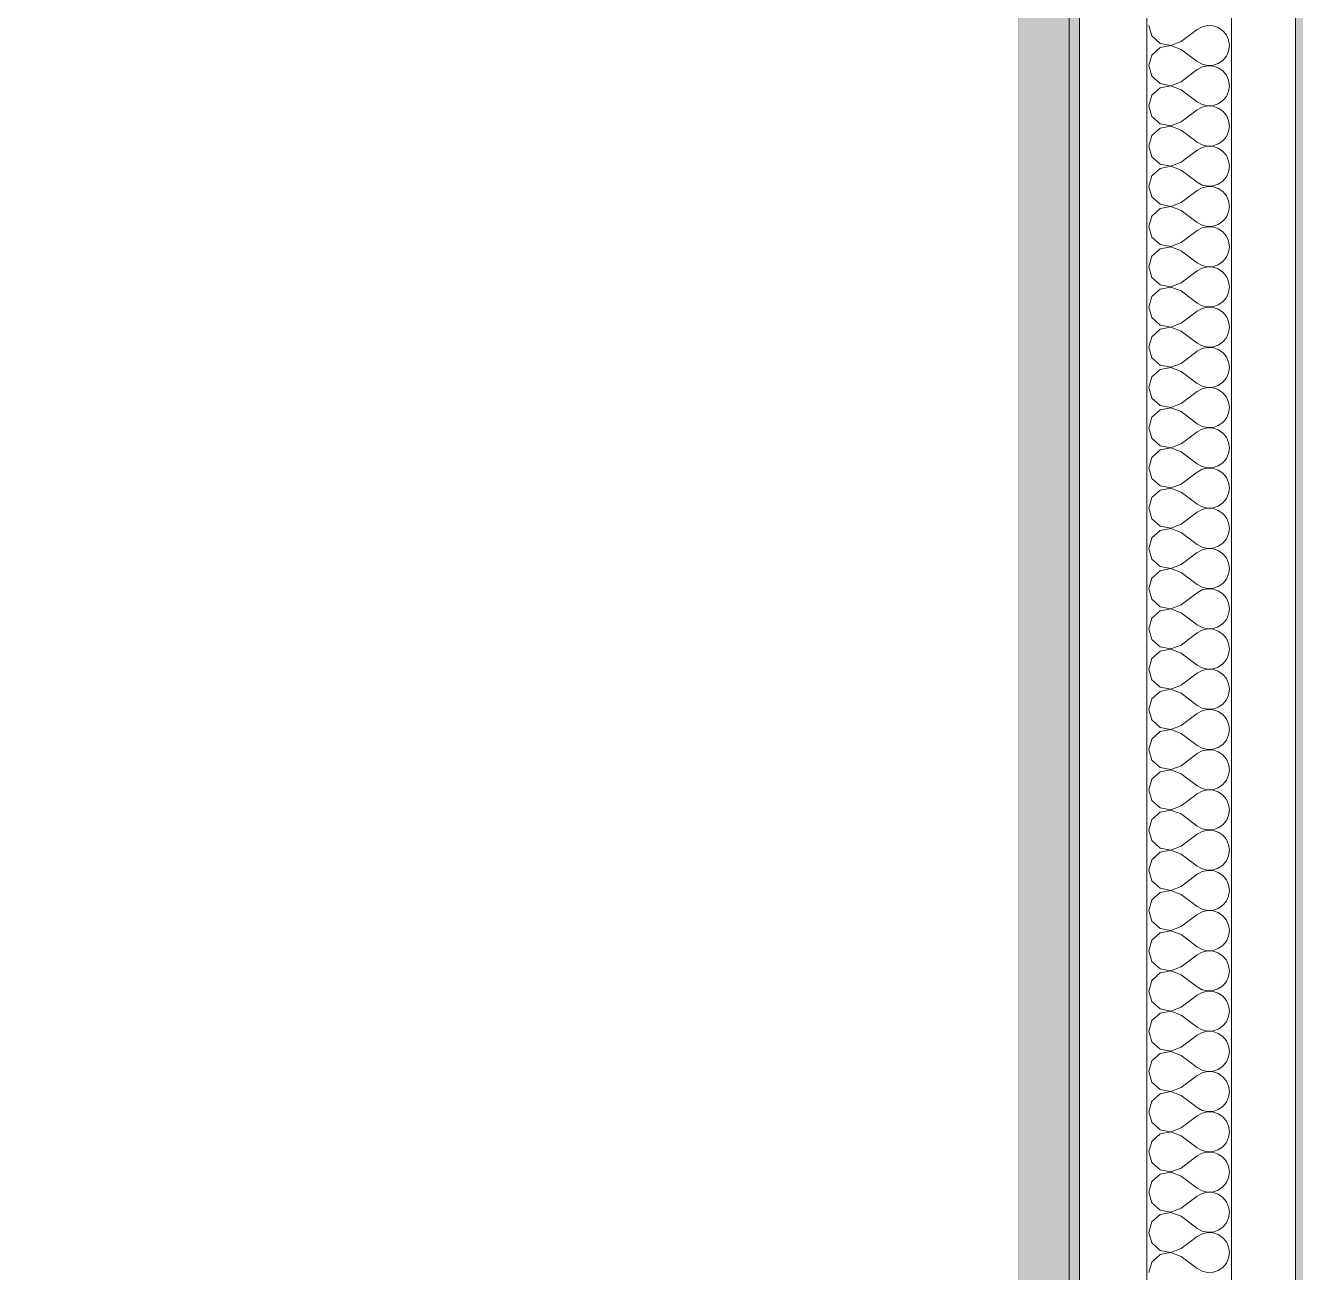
# Model space of a CAD drawing. Header units: millimetres. Extents: x -48147 to 1417267, y -496296 to 18123.
# Drawn here: x 1366228.7 to 1366638.7, y -476546 to -476143.6 of the extents above; entities that cross this region are included whole.
import ezdxf

# ---------------------------------------------------------------- set-up
doc = ezdxf.new("R2010")
doc.units = ezdxf.units.MM
doc.header["$MEASUREMENT"] = 0
doc.linetypes.add('Wipeout_Contour', pattern=[1000, 0, -1000])
doc.layers.add('New_A-25-M_Wall_Int', color=7, linetype='Continuous')
doc.layers.add('New_A-25-M_Wall_Int_Pen_No__1', color=7, linetype='Continuous', lineweight=13)
doc.layers.add('New_A-25-M_Wall_Int_Pen_No__107', color=7, linetype='Continuous', lineweight=15, true_color=0xa6a6a6)

# ---------------------------------------------------------------- blocks, each defined once
blk = doc.blocks.new('*X65', base_point=(1376122.47, -491272.82))
at = {"layer": 'New_A-25-M_Wall_Int_Pen_No__107', "linetype": 'Continuous'}
for p, q in [((1366591.35, -476143.56), (1366592.32, -476146.97)), ((1366601.74, -476148.75), (1366606.93, -476144.86)), ((1366608.5, -476143.99), (1366606.93, -476144.86)), ((1366610.24, -476143.59), (1366608.5, -476143.99)), ((1366612.03, -476143.67), (1366610.24, -476143.59)), ((1366613.73, -476144.25), (1366612.03, -476143.67)), ((1366615.2, -476145.26), (1366613.73, -476144.25)), ((1366592.32, -476146.97), (1366594.94, -476149.37)), ((1366598.43, -476150.03), (1366601.74, -476148.75)), ((1366616.35, -476146.64), (1366615.2, -476145.26)), ((1366617.07, -476148.28), (1366616.35, -476146.64)), ((1366617.32, -476150.05), (1366617.07, -476148.28)), ((1366592.32, -476153.13), (1366591.35, -476156.54)), ((1366594.94, -476150.74), (1366592.32, -476153.13)), ((1366594.94, -476149.37), (1366598.43, -476150.03)), ((1366598.43, -476150.08), (1366594.94, -476150.74)), ((1366601.74, -476151.35), (1366598.43, -476150.08)), ((1366601.74, -476151.35), (1366606.93, -476155.25)), ((1366616.35, -476153.47), (1366617.07, -476151.83)), ((1366617.07, -476151.83), (1366617.32, -476150.05)), ((1366591.35, -476156.54), (1366592.32, -476159.96)), ((1366606.93, -476155.25), (1366608.5, -476156.11)), ((1366608.5, -476156.97), (1366606.93, -476157.84)), ((1366608.5, -476156.11), (1366610.24, -476156.52)), ((1366610.24, -476156.57), (1366608.5, -476156.97)), ((1366610.24, -476156.52), (1366612.03, -476156.43)), ((1366612.03, -476156.66), (1366610.24, -476156.57)), ((1366612.03, -476156.43), (1366613.73, -476155.86)), ((1366613.73, -476157.23), (1366612.03, -476156.66)), ((1366613.73, -476155.86), (1366615.2, -476154.84)), ((1366615.2, -476158.24), (1366613.73, -476157.23)), ((1366615.2, -476154.84), (1366616.35, -476153.47)), ((1366592.32, -476159.96), (1366594.94, -476162.35)), ((1366601.74, -476161.74), (1366606.93, -476157.84)), ((1366616.35, -476159.62), (1366615.2, -476158.24)), ((1366617.07, -476161.26), (1366616.35, -476159.62)), ((1366617.32, -476163.03), (1366617.07, -476161.26)), ((1366594.94, -476163.72), (1366592.32, -476166.11)), ((1366594.94, -476162.35), (1366598.43, -476163.01)), ((1366598.43, -476163.06), (1366594.94, -476163.72)), ((1366598.43, -476163.01), (1366601.74, -476161.74)), ((1366601.74, -476164.33), (1366598.43, -476163.06)), ((1366601.74, -476164.33), (1366606.93, -476168.23)), ((1366616.35, -476166.45), (1366617.07, -476164.81)), ((1366617.07, -476164.81), (1366617.32, -476163.03)), ((1366592.32, -476166.11), (1366591.35, -476169.52)), ((1366591.35, -476169.52), (1366592.32, -476172.94)), ((1366606.93, -476168.23), (1366608.5, -476169.09)), ((1366608.5, -476169.09), (1366610.24, -476169.5)), ((1366610.24, -476169.55), (1366608.5, -476169.96)), ((1366610.24, -476169.5), (1366612.03, -476169.41)), ((1366612.03, -476169.64), (1366610.24, -476169.55)), ((1366612.03, -476169.41), (1366613.73, -476168.84)), ((1366613.73, -476168.84), (1366615.2, -476167.83)), ((1366615.2, -476167.83), (1366616.35, -476166.45)), ((1366592.32, -476172.94), (1366594.94, -476175.33)), ((1366601.74, -476174.72), (1366606.93, -476170.82)), ((1366608.5, -476169.96), (1366606.93, -476170.82)), ((1366613.73, -476170.21), (1366612.03, -476169.64)), ((1366615.2, -476171.22), (1366613.73, -476170.21)), ((1366616.35, -476172.6), (1366615.2, -476171.22)), ((1366617.07, -476174.24), (1366616.35, -476172.6)), ((1366594.94, -476176.7), (1366592.32, -476179.09)), ((1366594.94, -476175.33), (1366598.43, -476175.99)), ((1366598.43, -476176.04), (1366594.94, -476176.7)), ((1366598.43, -476175.99), (1366601.74, -476174.72)), ((1366601.74, -476177.31), (1366598.43, -476176.04)), ((1366601.74, -476177.31), (1366606.93, -476181.21)), ((1366616.35, -476179.43), (1366617.07, -476177.79)), ((1366617.32, -476176.02), (1366617.07, -476174.24)), ((1366617.07, -476177.79), (1366617.32, -476176.02)), ((1366592.32, -476179.09), (1366591.35, -476182.51)), ((1366606.93, -476181.21), (1366608.5, -476182.07)), ((1366612.03, -476182.39), (1366613.73, -476181.82)), ((1366613.73, -476181.82), (1366615.2, -476180.81)), ((1366615.2, -476180.81), (1366616.35, -476179.43)), ((1366591.35, -476182.51), (1366592.32, -476185.92)), ((1366592.32, -476185.92), (1366594.94, -476188.31)), ((1366601.74, -476187.7), (1366606.93, -476183.8)), ((1366608.5, -476182.94), (1366606.93, -476183.8)), ((1366608.5, -476182.07), (1366610.24, -476182.48)), ((1366610.24, -476182.53), (1366608.5, -476182.94)), ((1366610.24, -476182.48), (1366612.03, -476182.39)), ((1366612.03, -476182.62), (1366610.24, -476182.53)), ((1366613.73, -476183.19), (1366612.03, -476182.62)), ((1366615.2, -476184.21), (1366613.73, -476183.19)), ((1366616.35, -476185.58), (1366615.2, -476184.21)), ((1366617.07, -476187.22), (1366616.35, -476185.58)), ((1366594.94, -476189.68), (1366592.32, -476192.08)), ((1366594.94, -476188.31), (1366598.43, -476188.97)), ((1366598.43, -476189.02), (1366594.94, -476189.68)), ((1366598.43, -476188.97), (1366601.74, -476187.7)), ((1366601.74, -476190.3), (1366598.43, -476189.02)), ((1366617.32, -476189), (1366617.07, -476187.22)), ((1366617.07, -476190.77), (1366617.32, -476189)), ((1366592.32, -476192.08), (1366591.35, -476195.49)), ((1366601.74, -476190.3), (1366606.93, -476194.19)), ((1366606.93, -476194.19), (1366608.5, -476195.06)), ((1366613.73, -476194.8), (1366615.2, -476193.79)), ((1366615.2, -476193.79), (1366616.35, -476192.41)), ((1366616.35, -476192.41), (1366617.07, -476190.77)), ((1366591.35, -476195.49), (1366592.32, -476198.9)), ((1366601.74, -476200.68), (1366606.93, -476196.79)), ((1366608.5, -476195.92), (1366606.93, -476196.79)), ((1366608.5, -476195.06), (1366610.24, -476195.46)), ((1366610.24, -476195.51), (1366608.5, -476195.92)), ((1366610.24, -476195.46), (1366612.03, -476195.37)), ((1366612.03, -476195.6), (1366610.24, -476195.51)), ((1366612.03, -476195.37), (1366613.73, -476194.8)), ((1366613.73, -476196.17), (1366612.03, -476195.6)), ((1366615.2, -476197.19), (1366613.73, -476196.17)), ((1366616.35, -476198.57), (1366615.2, -476197.19)), ((1366592.32, -476198.9), (1366594.94, -476201.29)), ((1366594.94, -476201.29), (1366598.43, -476201.95)), ((1366598.43, -476202), (1366594.94, -476202.66)), ((1366598.43, -476201.95), (1366601.74, -476200.68)), ((1366601.74, -476203.28), (1366598.43, -476202)), ((1366617.07, -476200.21), (1366616.35, -476198.57)), ((1366617.32, -476201.98), (1366617.07, -476200.21)), ((1366617.07, -476203.75), (1366617.32, -476201.98)), ((1366592.32, -476205.06), (1366591.35, -476208.47)), ((1366594.94, -476202.66), (1366592.32, -476205.06)), ((1366601.74, -476203.28), (1366606.93, -476207.17)), ((1366615.2, -476206.77), (1366616.35, -476205.39)), ((1366616.35, -476205.39), (1366617.07, -476203.75)), ((1366591.35, -476208.47), (1366592.32, -476211.88)), ((1366601.74, -476213.66), (1366606.93, -476209.77)), ((1366606.93, -476207.17), (1366608.5, -476208.04)), ((1366608.5, -476208.9), (1366606.93, -476209.77)), ((1366608.5, -476208.04), (1366610.24, -476208.44)), ((1366610.24, -476208.5), (1366608.5, -476208.9)), ((1366610.24, -476208.44), (1366612.03, -476208.36)), ((1366612.03, -476208.58), (1366610.24, -476208.5)), ((1366612.03, -476208.36), (1366613.73, -476207.78)), ((1366613.73, -476209.15), (1366612.03, -476208.58)), ((1366613.73, -476207.78), (1366615.2, -476206.77)), ((1366615.2, -476210.17), (1366613.73, -476209.15)), ((1366616.35, -476211.55), (1366615.2, -476210.17)), ((1366592.32, -476211.88), (1366594.94, -476214.27)), ((1366594.94, -476214.27), (1366598.43, -476214.93)), ((1366598.43, -476214.93), (1366601.74, -476213.66)), ((1366617.07, -476213.19), (1366616.35, -476211.55)), ((1366617.32, -476214.96), (1366617.07, -476213.19)), ((1366592.32, -476218.04), (1366591.35, -476221.45)), ((1366594.94, -476215.65), (1366592.32, -476218.04)), ((1366598.43, -476214.99), (1366594.94, -476215.65)), ((1366601.74, -476216.26), (1366598.43, -476214.99)), ((1366601.74, -476216.26), (1366606.93, -476220.15)), ((1366615.2, -476219.75), (1366616.35, -476218.37)), ((1366616.35, -476218.37), (1366617.07, -476216.73)), ((1366617.07, -476216.73), (1366617.32, -476214.96)), ((1366591.35, -476221.45), (1366592.32, -476224.86)), ((1366601.74, -476226.64), (1366606.93, -476222.75)), ((1366606.93, -476220.15), (1366608.5, -476221.02)), ((1366608.5, -476221.88), (1366606.93, -476222.75)), ((1366608.5, -476221.02), (1366610.24, -476221.42)), ((1366610.24, -476221.48), (1366608.5, -476221.88)), ((1366610.24, -476221.42), (1366612.03, -476221.34)), ((1366612.03, -476221.56), (1366610.24, -476221.48)), ((1366612.03, -476221.34), (1366613.73, -476220.77)), ((1366613.73, -476222.14), (1366612.03, -476221.56)), ((1366613.73, -476220.77), (1366615.2, -476219.75)), ((1366615.2, -476223.15), (1366613.73, -476222.14)), ((1366592.32, -476224.86), (1366594.94, -476227.26)), ((1366598.43, -476227.92), (1366601.74, -476226.64)), ((1366616.35, -476224.53), (1366615.2, -476223.15)), ((1366617.07, -476226.17), (1366616.35, -476224.53)), ((1366617.32, -476227.94), (1366617.07, -476226.17)), ((1366592.32, -476231.02), (1366591.35, -476234.43)), ((1366594.94, -476228.63), (1366592.32, -476231.02)), ((1366594.94, -476227.26), (1366598.43, -476227.92)), ((1366598.43, -476227.97), (1366594.94, -476228.63)), ((1366601.74, -476229.24), (1366598.43, -476227.97)), ((1366601.74, -476229.24), (1366606.93, -476233.13)), ((1366616.35, -476231.35), (1366617.07, -476229.72)), ((1366617.07, -476229.72), (1366617.32, -476227.94)), ((1366591.35, -476234.43), (1366592.32, -476237.84)), ((1366606.93, -476233.13), (1366608.5, -476234)), ((1366608.5, -476234.86), (1366606.93, -476235.73)), ((1366608.5, -476234), (1366610.24, -476234.41)), ((1366610.24, -476234.46), (1366608.5, -476234.86)), ((1366610.24, -476234.41), (1366612.03, -476234.32)), ((1366612.03, -476234.55), (1366610.24, -476234.46)), ((1366612.03, -476234.32), (1366613.73, -476233.75)), ((1366613.73, -476235.12), (1366612.03, -476234.55)), ((1366613.73, -476233.75), (1366615.2, -476232.73)), ((1366615.2, -476236.13), (1366613.73, -476235.12)), ((1366615.2, -476232.73), (1366616.35, -476231.35)), ((1366592.32, -476237.84), (1366594.94, -476240.24)), ((1366601.74, -476239.63), (1366606.93, -476235.73)), ((1366616.35, -476237.51), (1366615.2, -476236.13)), ((1366617.07, -476239.15), (1366616.35, -476237.51)), ((1366617.32, -476240.92), (1366617.07, -476239.15)), ((1366594.94, -476241.61), (1366592.32, -476244)), ((1366594.94, -476240.24), (1366598.43, -476240.9)), ((1366598.43, -476240.95), (1366594.94, -476241.61)), ((1366598.43, -476240.9), (1366601.74, -476239.63)), ((1366601.74, -476242.22), (1366598.43, -476240.95)), ((1366601.74, -476242.22), (1366606.93, -476246.12)), ((1366616.35, -476244.34), (1366617.07, -476242.7)), ((1366617.07, -476242.7), (1366617.32, -476240.92)), ((1366592.32, -476244), (1366591.35, -476247.41)), ((1366591.35, -476247.41), (1366592.32, -476250.83)), ((1366606.93, -476246.12), (1366608.5, -476246.98)), ((1366608.5, -476246.98), (1366610.24, -476247.39)), ((1366610.24, -476247.44), (1366608.5, -476247.85)), ((1366610.24, -476247.39), (1366612.03, -476247.3)), ((1366612.03, -476247.53), (1366610.24, -476247.44)), ((1366612.03, -476247.3), (1366613.73, -476246.73)), ((1366613.73, -476246.73), (1366615.2, -476245.71)), ((1366615.2, -476245.71), (1366616.35, -476244.34)), ((1366592.32, -476250.83), (1366594.94, -476253.22)), ((1366601.74, -476252.61), (1366606.93, -476248.71)), ((1366608.5, -476247.85), (1366606.93, -476248.71)), ((1366613.73, -476248.1), (1366612.03, -476247.53)), ((1366615.2, -476249.11), (1366613.73, -476248.1)), ((1366616.35, -476250.49), (1366615.2, -476249.11)), ((1366617.07, -476252.13), (1366616.35, -476250.49)), ((1366594.94, -476254.59), (1366592.32, -476256.98)), ((1366594.94, -476253.22), (1366598.43, -476253.88)), ((1366598.43, -476253.93), (1366594.94, -476254.59)), ((1366598.43, -476253.88), (1366601.74, -476252.61)), ((1366601.74, -476255.2), (1366598.43, -476253.93)), ((1366601.74, -476255.2), (1366606.93, -476259.1)), ((1366616.35, -476257.32), (1366617.07, -476255.68)), ((1366617.32, -476253.9), (1366617.07, -476252.13)), ((1366617.07, -476255.68), (1366617.32, -476253.9)), ((1366592.32, -476256.98), (1366591.35, -476260.4)), ((1366606.93, -476259.1), (1366608.5, -476259.96)), ((1366612.03, -476260.28), (1366613.73, -476259.71)), ((1366613.73, -476259.71), (1366615.2, -476258.7)), ((1366615.2, -476258.7), (1366616.35, -476257.32)), ((1366591.35, -476260.4), (1366592.32, -476263.81)), ((1366592.32, -476263.81), (1366594.94, -476266.2)), ((1366601.74, -476265.59), (1366606.93, -476261.69)), ((1366608.5, -476260.83), (1366606.93, -476261.69)), ((1366608.5, -476259.96), (1366610.24, -476260.37)), ((1366610.24, -476260.42), (1366608.5, -476260.83)), ((1366610.24, -476260.37), (1366612.03, -476260.28)), ((1366612.03, -476260.51), (1366610.24, -476260.42)), ((1366613.73, -476261.08), (1366612.03, -476260.51)), ((1366615.2, -476262.1), (1366613.73, -476261.08)), ((1366616.35, -476263.47), (1366615.2, -476262.1)), ((1366617.07, -476265.11), (1366616.35, -476263.47)), ((1366594.94, -476267.57), (1366592.32, -476269.96)), ((1366594.94, -476266.2), (1366598.43, -476266.86)), ((1366598.43, -476266.91), (1366594.94, -476267.57)), ((1366598.43, -476266.86), (1366601.74, -476265.59)), ((1366601.74, -476268.18), (1366598.43, -476266.91)), ((1366617.32, -476266.89), (1366617.07, -476265.11)), ((1366617.07, -476268.66), (1366617.32, -476266.89)), ((1366592.32, -476269.96), (1366591.35, -476273.38)), ((1366601.74, -476268.18), (1366606.93, -476272.08)), ((1366606.93, -476272.08), (1366608.5, -476272.95)), ((1366613.73, -476272.69), (1366615.2, -476271.68)), ((1366615.2, -476271.68), (1366616.35, -476270.3)), ((1366616.35, -476270.3), (1366617.07, -476268.66)), ((1366591.35, -476273.38), (1366592.32, -476276.79)), ((1366601.74, -476278.57), (1366606.93, -476274.68)), ((1366608.5, -476273.81), (1366606.93, -476274.68)), ((1366608.5, -476272.95), (1366610.24, -476273.35)), ((1366610.24, -476273.4), (1366608.5, -476273.81)), ((1366610.24, -476273.35), (1366612.03, -476273.26)), ((1366612.03, -476273.49), (1366610.24, -476273.4)), ((1366612.03, -476273.26), (1366613.73, -476272.69)), ((1366613.73, -476274.06), (1366612.03, -476273.49)), ((1366615.2, -476275.08), (1366613.73, -476274.06)), ((1366616.35, -476276.46), (1366615.2, -476275.08)), ((1366592.32, -476276.79), (1366594.94, -476279.18)), ((1366594.94, -476279.18), (1366598.43, -476279.84)), ((1366598.43, -476279.89), (1366594.94, -476280.55)), ((1366598.43, -476279.84), (1366601.74, -476278.57)), ((1366601.74, -476281.17), (1366598.43, -476279.89)), ((1366617.07, -476278.09), (1366616.35, -476276.46)), ((1366617.32, -476279.87), (1366617.07, -476278.09)), ((1366617.07, -476281.64), (1366617.32, -476279.87)), ((1366592.32, -476282.95), (1366591.35, -476286.36)), ((1366594.94, -476280.55), (1366592.32, -476282.95)), ((1366601.74, -476281.17), (1366606.93, -476285.06)), ((1366615.2, -476284.66), (1366616.35, -476283.28)), ((1366616.35, -476283.28), (1366617.07, -476281.64)), ((1366591.35, -476286.36), (1366592.32, -476289.77)), ((1366601.74, -476291.55), (1366606.93, -476287.66)), ((1366606.93, -476285.06), (1366608.5, -476285.93)), ((1366608.5, -476286.79), (1366606.93, -476287.66)), ((1366608.5, -476285.93), (1366610.24, -476286.33)), ((1366610.24, -476286.38), (1366608.5, -476286.79)), ((1366610.24, -476286.33), (1366612.03, -476286.25)), ((1366612.03, -476286.47), (1366610.24, -476286.38)), ((1366612.03, -476286.25), (1366613.73, -476285.67)), ((1366613.73, -476287.04), (1366612.03, -476286.47)), ((1366613.73, -476285.67), (1366615.2, -476284.66)), ((1366615.2, -476288.06), (1366613.73, -476287.04)), ((1366616.35, -476289.44), (1366615.2, -476288.06)), ((1366592.32, -476289.77), (1366594.94, -476292.16)), ((1366594.94, -476292.16), (1366598.43, -476292.82)), ((1366598.43, -476292.82), (1366601.74, -476291.55)), ((1366617.07, -476291.08), (1366616.35, -476289.44)), ((1366617.32, -476292.85), (1366617.07, -476291.08)), ((1366592.32, -476295.93), (1366591.35, -476299.34)), ((1366594.94, -476293.53), (1366592.32, -476295.93)), ((1366598.43, -476292.88), (1366594.94, -476293.53)), ((1366601.74, -476294.15), (1366598.43, -476292.88)), ((1366601.74, -476294.15), (1366606.93, -476298.04)), ((1366615.2, -476297.64), (1366616.35, -476296.26)), ((1366616.35, -476296.26), (1366617.07, -476294.62)), ((1366617.07, -476294.62), (1366617.32, -476292.85)), ((1366591.35, -476299.34), (1366592.32, -476302.75)), ((1366601.74, -476304.53), (1366606.93, -476300.64)), ((1366606.93, -476298.04), (1366608.5, -476298.91)), ((1366608.5, -476299.77), (1366606.93, -476300.64)), ((1366608.5, -476298.91), (1366610.24, -476299.31)), ((1366610.24, -476299.37), (1366608.5, -476299.77)), ((1366610.24, -476299.31), (1366612.03, -476299.23)), ((1366612.03, -476299.45), (1366610.24, -476299.37)), ((1366612.03, -476299.23), (1366613.73, -476298.65)), ((1366613.73, -476300.03), (1366612.03, -476299.45)), ((1366613.73, -476298.65), (1366615.2, -476297.64)), ((1366615.2, -476301.04), (1366613.73, -476300.03)), ((1366592.32, -476302.75), (1366594.94, -476305.15)), ((1366598.43, -476305.8), (1366601.74, -476304.53)), ((1366616.35, -476302.42), (1366615.2, -476301.04)), ((1366617.07, -476304.06), (1366616.35, -476302.42)), ((1366617.32, -476305.83), (1366617.07, -476304.06)), ((1366592.32, -476308.91), (1366591.35, -476312.32)), ((1366594.94, -476306.52), (1366592.32, -476308.91)), ((1366594.94, -476305.15), (1366598.43, -476305.8)), ((1366598.43, -476305.86), (1366594.94, -476306.52)), ((1366601.74, -476307.13), (1366598.43, -476305.86)), ((1366601.74, -476307.13), (1366606.93, -476311.02)), ((1366616.35, -476309.24), (1366617.07, -476307.6)), ((1366617.07, -476307.6), (1366617.32, -476305.83)), ((1366591.35, -476312.32), (1366592.32, -476315.73)), ((1366606.93, -476311.02), (1366608.5, -476311.89)), ((1366608.5, -476312.75), (1366606.93, -476313.62)), ((1366608.5, -476311.89), (1366610.24, -476312.3)), ((1366610.24, -476312.35), (1366608.5, -476312.75)), ((1366610.24, -476312.3), (1366612.03, -476312.21)), ((1366612.03, -476312.43), (1366610.24, -476312.35)), ((1366612.03, -476312.21), (1366613.73, -476311.64)), ((1366613.73, -476313.01), (1366612.03, -476312.43)), ((1366613.73, -476311.64), (1366615.2, -476310.62)), ((1366615.2, -476314.02), (1366613.73, -476313.01)), ((1366615.2, -476310.62), (1366616.35, -476309.24)), ((1366592.32, -476315.73), (1366594.94, -476318.13)), ((1366601.74, -476317.51), (1366606.93, -476313.62)), ((1366616.35, -476315.4), (1366615.2, -476314.02)), ((1366617.07, -476317.04), (1366616.35, -476315.4)), ((1366617.32, -476318.81), (1366617.07, -476317.04)), ((1366594.94, -476319.5), (1366592.32, -476321.89)), ((1366594.94, -476318.13), (1366598.43, -476318.79)), ((1366598.43, -476318.84), (1366594.94, -476319.5)), ((1366598.43, -476318.79), (1366601.74, -476317.51)), ((1366601.74, -476320.11), (1366598.43, -476318.84)), ((1366601.74, -476320.11), (1366606.93, -476324.01)), ((1366616.35, -476322.22), (1366617.07, -476320.59)), ((1366617.07, -476320.59), (1366617.32, -476318.81)), ((1366592.32, -476321.89), (1366591.35, -476325.3)), ((1366591.35, -476325.3), (1366592.32, -476328.72)), ((1366606.93, -476324.01), (1366608.5, -476324.87)), ((1366608.5, -476324.87), (1366610.24, -476325.28)), ((1366610.24, -476325.33), (1366608.5, -476325.73)), ((1366610.24, -476325.28), (1366612.03, -476325.19)), ((1366612.03, -476325.42), (1366610.24, -476325.33)), ((1366612.03, -476325.19), (1366613.73, -476324.62)), ((1366613.73, -476324.62), (1366615.2, -476323.6)), ((1366615.2, -476323.6), (1366616.35, -476322.22)), ((1366592.32, -476328.72), (1366594.94, -476331.11)), ((1366601.74, -476330.5), (1366606.93, -476326.6)), ((1366608.5, -476325.73), (1366606.93, -476326.6)), ((1366613.73, -476325.99), (1366612.03, -476325.42)), ((1366615.2, -476327), (1366613.73, -476325.99)), ((1366616.35, -476328.38), (1366615.2, -476327)), ((1366617.07, -476330.02), (1366616.35, -476328.38)), ((1366594.94, -476332.48), (1366592.32, -476334.87)), ((1366594.94, -476331.11), (1366598.43, -476331.77)), ((1366598.43, -476331.82), (1366594.94, -476332.48)), ((1366598.43, -476331.77), (1366601.74, -476330.5)), ((1366601.74, -476333.09), (1366598.43, -476331.82)), ((1366601.74, -476333.09), (1366606.93, -476336.99)), ((1366616.35, -476335.21), (1366617.07, -476333.57)), ((1366617.32, -476331.79), (1366617.07, -476330.02)), ((1366617.07, -476333.57), (1366617.32, -476331.79)), ((1366592.32, -476334.87), (1366591.35, -476338.28)), ((1366606.93, -476336.99), (1366608.5, -476337.85)), ((1366612.03, -476338.17), (1366613.73, -476337.6)), ((1366613.73, -476337.6), (1366615.2, -476336.59)), ((1366615.2, -476336.59), (1366616.35, -476335.21)), ((1366591.35, -476338.28), (1366592.32, -476341.7)), ((1366592.32, -476341.7), (1366594.94, -476344.09)), ((1366601.74, -476343.48), (1366606.93, -476339.58)), ((1366608.5, -476338.72), (1366606.93, -476339.58)), ((1366608.5, -476337.85), (1366610.24, -476338.26)), ((1366610.24, -476338.31), (1366608.5, -476338.72)), ((1366610.24, -476338.26), (1366612.03, -476338.17)), ((1366612.03, -476338.4), (1366610.24, -476338.31)), ((1366613.73, -476338.97), (1366612.03, -476338.4)), ((1366615.2, -476339.98), (1366613.73, -476338.97)), ((1366616.35, -476341.36), (1366615.2, -476339.98)), ((1366617.07, -476343), (1366616.35, -476341.36)), ((1366594.94, -476345.46), (1366592.32, -476347.85)), ((1366594.94, -476344.09), (1366598.43, -476344.75)), ((1366598.43, -476344.8), (1366594.94, -476345.46)), ((1366598.43, -476344.75), (1366601.74, -476343.48)), ((1366601.74, -476346.07), (1366598.43, -476344.8)), ((1366617.32, -476344.78), (1366617.07, -476343)), ((1366617.07, -476346.55), (1366617.32, -476344.78)), ((1366592.32, -476347.85), (1366591.35, -476351.27)), ((1366601.74, -476346.07), (1366606.93, -476349.97)), ((1366606.93, -476349.97), (1366608.5, -476350.83)), ((1366613.73, -476350.58), (1366615.2, -476349.57)), ((1366615.2, -476349.57), (1366616.35, -476348.19)), ((1366616.35, -476348.19), (1366617.07, -476346.55)), ((1366591.35, -476351.27), (1366592.32, -476354.68)), ((1366601.74, -476356.46), (1366606.93, -476352.56)), ((1366608.5, -476351.7), (1366606.93, -476352.56)), ((1366608.5, -476350.83), (1366610.24, -476351.24)), ((1366610.24, -476351.29), (1366608.5, -476351.7)), ((1366610.24, -476351.24), (1366612.03, -476351.15)), ((1366612.03, -476351.38), (1366610.24, -476351.29)), ((1366612.03, -476351.15), (1366613.73, -476350.58)), ((1366613.73, -476351.95), (1366612.03, -476351.38)), ((1366615.2, -476352.97), (1366613.73, -476351.95)), ((1366616.35, -476354.34), (1366615.2, -476352.97)), ((1366592.32, -476354.68), (1366594.94, -476357.07)), ((1366594.94, -476357.07), (1366598.43, -476357.73)), ((1366598.43, -476357.78), (1366594.94, -476358.44)), ((1366598.43, -476357.73), (1366601.74, -476356.46)), ((1366601.74, -476359.06), (1366598.43, -476357.78)), ((1366617.07, -476355.98), (1366616.35, -476354.34)), ((1366617.32, -476357.76), (1366617.07, -476355.98)), ((1366617.07, -476359.53), (1366617.32, -476357.76)), ((1366592.32, -476360.84), (1366591.35, -476364.25)), ((1366594.94, -476358.44), (1366592.32, -476360.84)), ((1366601.74, -476359.06), (1366606.93, -476362.95)), ((1366615.2, -476362.55), (1366616.35, -476361.17)), ((1366616.35, -476361.17), (1366617.07, -476359.53)), ((1366591.35, -476364.25), (1366592.32, -476367.66)), ((1366601.74, -476369.44), (1366606.93, -476365.55)), ((1366606.93, -476362.95), (1366608.5, -476363.82)), ((1366608.5, -476364.68), (1366606.93, -476365.55)), ((1366608.5, -476363.82), (1366610.24, -476364.22)), ((1366610.24, -476364.27), (1366608.5, -476364.68)), ((1366610.24, -476364.22), (1366612.03, -476364.13)), ((1366612.03, -476364.36), (1366610.24, -476364.27)), ((1366612.03, -476364.13), (1366613.73, -476363.56)), ((1366613.73, -476364.93), (1366612.03, -476364.36)), ((1366613.73, -476363.56), (1366615.2, -476362.55)), ((1366615.2, -476365.95), (1366613.73, -476364.93)), ((1366616.35, -476367.33), (1366615.2, -476365.95)), ((1366592.32, -476367.66), (1366594.94, -476370.05)), ((1366594.94, -476370.05), (1366598.43, -476370.71)), ((1366598.43, -476370.71), (1366601.74, -476369.44)), ((1366617.07, -476368.96), (1366616.35, -476367.33)), ((1366617.32, -476370.74), (1366617.07, -476368.96)), ((1366592.32, -476373.82), (1366591.35, -476377.23)), ((1366594.94, -476371.42), (1366592.32, -476373.82)), ((1366598.43, -476370.76), (1366594.94, -476371.42)), ((1366601.74, -476372.04), (1366598.43, -476370.76)), ((1366601.74, -476372.04), (1366606.93, -476375.93)), ((1366615.2, -476375.53), (1366616.35, -476374.15)), ((1366616.35, -476374.15), (1366617.07, -476372.51)), ((1366617.07, -476372.51), (1366617.32, -476370.74)), ((1366591.35, -476377.23), (1366592.32, -476380.64)), ((1366601.74, -476382.42), (1366606.93, -476378.53)), ((1366606.93, -476375.93), (1366608.5, -476376.8)), ((1366608.5, -476377.66), (1366606.93, -476378.53)), ((1366608.5, -476376.8), (1366610.24, -476377.2)), ((1366610.24, -476377.26), (1366608.5, -476377.66)), ((1366610.24, -476377.2), (1366612.03, -476377.12)), ((1366612.03, -476377.34), (1366610.24, -476377.26)), ((1366612.03, -476377.12), (1366613.73, -476376.54)), ((1366613.73, -476377.91), (1366612.03, -476377.34)), ((1366613.73, -476376.54), (1366615.2, -476375.53)), ((1366615.2, -476378.93), (1366613.73, -476377.91)), ((1366592.32, -476380.64), (1366594.94, -476383.03)), ((1366598.43, -476383.69), (1366601.74, -476382.42)), ((1366616.35, -476380.31), (1366615.2, -476378.93)), ((1366617.07, -476381.95), (1366616.35, -476380.31)), ((1366617.32, -476383.72), (1366617.07, -476381.95)), ((1366592.32, -476386.8), (1366591.35, -476390.21)), ((1366594.94, -476384.41), (1366592.32, -476386.8)), ((1366594.94, -476383.03), (1366598.43, -476383.69)), ((1366598.43, -476383.75), (1366594.94, -476384.41)), ((1366601.74, -476385.02), (1366598.43, -476383.75)), ((1366601.74, -476385.02), (1366606.93, -476388.91)), ((1366616.35, -476387.13), (1366617.07, -476385.49)), ((1366617.07, -476385.49), (1366617.32, -476383.72)), ((1366591.35, -476390.21), (1366592.32, -476393.62)), ((1366606.93, -476388.91), (1366608.5, -476389.78)), ((1366608.5, -476390.64), (1366606.93, -476391.51)), ((1366608.5, -476389.78), (1366610.24, -476390.18)), ((1366610.24, -476390.24), (1366608.5, -476390.64)), ((1366610.24, -476390.18), (1366612.03, -476390.1)), ((1366612.03, -476390.32), (1366610.24, -476390.24)), ((1366612.03, -476390.1), (1366613.73, -476389.53)), ((1366613.73, -476390.9), (1366612.03, -476390.32)), ((1366613.73, -476389.53), (1366615.2, -476388.51)), ((1366615.2, -476391.91), (1366613.73, -476390.9)), ((1366615.2, -476388.51), (1366616.35, -476387.13)), ((1366592.32, -476393.62), (1366594.94, -476396.02)), ((1366601.74, -476395.4), (1366606.93, -476391.51)), ((1366616.35, -476393.29), (1366615.2, -476391.91)), ((1366617.07, -476394.93), (1366616.35, -476393.29)), ((1366617.32, -476396.7), (1366617.07, -476394.93)), ((1366594.94, -476397.39), (1366592.32, -476399.78)), ((1366594.94, -476396.02), (1366598.43, -476396.68)), ((1366598.43, -476396.73), (1366594.94, -476397.39)), ((1366598.43, -476396.68), (1366601.74, -476395.4)), ((1366601.74, -476398), (1366598.43, -476396.73)), ((1366601.74, -476398), (1366606.93, -476401.89)), ((1366616.35, -476400.11), (1366617.07, -476398.48)), ((1366617.07, -476398.48), (1366617.32, -476396.7)), ((1366592.32, -476399.78), (1366591.35, -476403.19)), ((1366591.35, -476403.19), (1366592.32, -476406.6)), ((1366606.93, -476401.89), (1366608.5, -476402.76)), ((1366608.5, -476402.76), (1366610.24, -476403.17)), ((1366610.24, -476403.22), (1366608.5, -476403.62)), ((1366610.24, -476403.17), (1366612.03, -476403.08)), ((1366612.03, -476403.31), (1366610.24, -476403.22)), ((1366612.03, -476403.08), (1366613.73, -476402.51)), ((1366613.73, -476402.51), (1366615.2, -476401.49)), ((1366615.2, -476401.49), (1366616.35, -476400.11)), ((1366592.32, -476406.6), (1366594.94, -476409)), ((1366601.74, -476408.38), (1366606.93, -476404.49)), ((1366608.5, -476403.62), (1366606.93, -476404.49)), ((1366613.73, -476403.88), (1366612.03, -476403.31)), ((1366615.2, -476404.89), (1366613.73, -476403.88)), ((1366616.35, -476406.27), (1366615.2, -476404.89)), ((1366617.07, -476407.91), (1366616.35, -476406.27)), ((1366594.94, -476410.37), (1366592.32, -476412.76)), ((1366594.94, -476409), (1366598.43, -476409.66)), ((1366598.43, -476409.71), (1366594.94, -476410.37)), ((1366598.43, -476409.66), (1366601.74, -476408.38)), ((1366601.74, -476410.98), (1366598.43, -476409.71)), ((1366601.74, -476410.98), (1366606.93, -476414.88)), ((1366616.35, -476413.1), (1366617.07, -476411.46)), ((1366617.32, -476409.68), (1366617.07, -476407.91)), ((1366617.07, -476411.46), (1366617.32, -476409.68)), ((1366592.32, -476412.76), (1366591.35, -476416.17)), ((1366606.93, -476414.88), (1366608.5, -476415.74)), ((1366612.03, -476416.06), (1366613.73, -476415.49)), ((1366613.73, -476415.49), (1366615.2, -476414.47)), ((1366615.2, -476414.47), (1366616.35, -476413.1)), ((1366591.35, -476416.17), (1366592.32, -476419.59)), ((1366592.32, -476419.59), (1366594.94, -476421.98)), ((1366601.74, -476421.37), (1366606.93, -476417.47)), ((1366608.5, -476416.61), (1366606.93, -476417.47)), ((1366608.5, -476415.74), (1366610.24, -476416.15)), ((1366610.24, -476416.2), (1366608.5, -476416.61)), ((1366610.24, -476416.15), (1366612.03, -476416.06)), ((1366612.03, -476416.29), (1366610.24, -476416.2)), ((1366613.73, -476416.86), (1366612.03, -476416.29)), ((1366615.2, -476417.87), (1366613.73, -476416.86)), ((1366616.35, -476419.25), (1366615.2, -476417.87)), ((1366617.07, -476420.89), (1366616.35, -476419.25)), ((1366594.94, -476423.35), (1366592.32, -476425.74)), ((1366594.94, -476421.98), (1366598.43, -476422.64)), ((1366598.43, -476422.69), (1366594.94, -476423.35)), ((1366598.43, -476422.64), (1366601.74, -476421.37)), ((1366601.74, -476423.96), (1366598.43, -476422.69)), ((1366617.32, -476422.66), (1366617.07, -476420.89)), ((1366617.07, -476424.44), (1366617.32, -476422.66)), ((1366592.32, -476425.74), (1366591.35, -476429.16)), ((1366601.74, -476423.96), (1366606.93, -476427.86)), ((1366606.93, -476427.86), (1366608.5, -476428.72)), ((1366613.73, -476428.47), (1366615.2, -476427.46)), ((1366615.2, -476427.46), (1366616.35, -476426.08)), ((1366616.35, -476426.08), (1366617.07, -476424.44)), ((1366591.35, -476429.16), (1366592.32, -476432.57)), ((1366601.74, -476434.35), (1366606.93, -476430.45)), ((1366608.5, -476429.59), (1366606.93, -476430.45)), ((1366608.5, -476428.72), (1366610.24, -476429.13)), ((1366610.24, -476429.18), (1366608.5, -476429.59)), ((1366610.24, -476429.13), (1366612.03, -476429.04)), ((1366612.03, -476429.27), (1366610.24, -476429.18)), ((1366612.03, -476429.04), (1366613.73, -476428.47)), ((1366613.73, -476429.84), (1366612.03, -476429.27)), ((1366615.2, -476430.85), (1366613.73, -476429.84)), ((1366616.35, -476432.23), (1366615.2, -476430.85)), ((1366592.32, -476432.57), (1366594.94, -476434.96)), ((1366594.94, -476434.96), (1366598.43, -476435.62)), ((1366598.43, -476435.67), (1366594.94, -476436.33)), ((1366598.43, -476435.62), (1366601.74, -476434.35)), ((1366601.74, -476436.94), (1366598.43, -476435.67)), ((1366617.07, -476433.87), (1366616.35, -476432.23)), ((1366617.32, -476435.65), (1366617.07, -476433.87)), ((1366617.07, -476437.42), (1366617.32, -476435.65)), ((1366592.32, -476438.72), (1366591.35, -476442.14)), ((1366594.94, -476436.33), (1366592.32, -476438.72)), ((1366601.74, -476436.94), (1366606.93, -476440.84)), ((1366615.2, -476440.44), (1366616.35, -476439.06)), ((1366616.35, -476439.06), (1366617.07, -476437.42)), ((1366591.35, -476442.14), (1366592.32, -476445.55)), ((1366601.74, -476447.33), (1366606.93, -476443.44)), ((1366606.93, -476440.84), (1366608.5, -476441.71)), ((1366608.5, -476442.57), (1366606.93, -476443.44)), ((1366608.5, -476441.71), (1366610.24, -476442.11)), ((1366610.24, -476442.16), (1366608.5, -476442.57)), ((1366610.24, -476442.11), (1366612.03, -476442.02)), ((1366612.03, -476442.25), (1366610.24, -476442.16)), ((1366612.03, -476442.02), (1366613.73, -476441.45)), ((1366613.73, -476442.82), (1366612.03, -476442.25)), ((1366613.73, -476441.45), (1366615.2, -476440.44)), ((1366615.2, -476443.84), (1366613.73, -476442.82)), ((1366616.35, -476445.22), (1366615.2, -476443.84)), ((1366592.32, -476445.55), (1366594.94, -476447.94)), ((1366594.94, -476447.94), (1366598.43, -476448.6)), ((1366598.43, -476448.6), (1366601.74, -476447.33)), ((1366617.07, -476446.85), (1366616.35, -476445.22)), ((1366617.32, -476448.63), (1366617.07, -476446.85)), ((1366592.32, -476451.71), (1366591.35, -476455.12)), ((1366594.94, -476449.31), (1366592.32, -476451.71)), ((1366598.43, -476448.65), (1366594.94, -476449.31)), ((1366601.74, -476449.93), (1366598.43, -476448.65)), ((1366601.74, -476449.93), (1366606.93, -476453.82)), ((1366615.2, -476453.42), (1366616.35, -476452.04)), ((1366616.35, -476452.04), (1366617.07, -476450.4)), ((1366617.07, -476450.4), (1366617.32, -476448.63)), ((1366591.35, -476455.12), (1366592.32, -476458.53)), ((1366601.74, -476460.31), (1366606.93, -476456.42)), ((1366606.93, -476453.82), (1366608.5, -476454.69)), ((1366608.5, -476455.55), (1366606.93, -476456.42)), ((1366608.5, -476454.69), (1366610.24, -476455.09)), ((1366610.24, -476455.14), (1366608.5, -476455.55)), ((1366610.24, -476455.09), (1366612.03, -476455.01)), ((1366612.03, -476455.23), (1366610.24, -476455.14)), ((1366612.03, -476455.01), (1366613.73, -476454.43)), ((1366613.73, -476455.8), (1366612.03, -476455.23)), ((1366613.73, -476454.43), (1366615.2, -476453.42)), ((1366615.2, -476456.82), (1366613.73, -476455.8)), ((1366592.32, -476458.53), (1366594.94, -476460.92)), ((1366598.43, -476461.58), (1366601.74, -476460.31)), ((1366616.35, -476458.2), (1366615.2, -476456.82)), ((1366617.07, -476459.84), (1366616.35, -476458.2)), ((1366617.32, -476461.61), (1366617.07, -476459.84)), ((1366592.32, -476464.69), (1366591.35, -476468.1)), ((1366594.94, -476462.29), (1366592.32, -476464.69)), ((1366594.94, -476460.92), (1366598.43, -476461.58)), ((1366598.43, -476461.64), (1366594.94, -476462.29)), ((1366601.74, -476462.91), (1366598.43, -476461.64)), ((1366601.74, -476462.91), (1366606.93, -476466.8)), ((1366616.35, -476465.02), (1366617.07, -476463.38)), ((1366617.07, -476463.38), (1366617.32, -476461.61)), ((1366591.35, -476468.1), (1366592.32, -476471.51)), ((1366606.93, -476466.8), (1366608.5, -476467.67)), ((1366608.5, -476468.53), (1366606.93, -476469.4)), ((1366608.5, -476467.67), (1366610.24, -476468.07)), ((1366610.24, -476468.13), (1366608.5, -476468.53)), ((1366610.24, -476468.07), (1366612.03, -476467.99)), ((1366612.03, -476468.21), (1366610.24, -476468.13)), ((1366612.03, -476467.99), (1366613.73, -476467.41)), ((1366613.73, -476468.79), (1366612.03, -476468.21)), ((1366613.73, -476467.41), (1366615.2, -476466.4)), ((1366615.2, -476469.8), (1366613.73, -476468.79)), ((1366615.2, -476466.4), (1366616.35, -476465.02)), ((1366592.32, -476471.51), (1366594.94, -476473.91)), ((1366601.74, -476473.29), (1366606.93, -476469.4)), ((1366616.35, -476471.18), (1366615.2, -476469.8)), ((1366617.07, -476472.82), (1366616.35, -476471.18)), ((1366617.32, -476474.59), (1366617.07, -476472.82)), ((1366594.94, -476475.28), (1366592.32, -476477.67)), ((1366594.94, -476473.91), (1366598.43, -476474.56)), ((1366598.43, -476474.62), (1366594.94, -476475.28)), ((1366598.43, -476474.56), (1366601.74, -476473.29)), ((1366601.74, -476475.89), (1366598.43, -476474.62)), ((1366601.74, -476475.89), (1366606.93, -476479.78)), ((1366616.35, -476478), (1366617.07, -476476.36)), ((1366617.07, -476476.36), (1366617.32, -476474.59)), ((1366592.32, -476477.67), (1366591.35, -476481.08)), ((1366591.35, -476481.08), (1366592.32, -476484.49)), ((1366606.93, -476479.78), (1366608.5, -476480.65)), ((1366608.5, -476480.65), (1366610.24, -476481.06)), ((1366610.24, -476481.11), (1366608.5, -476481.51)), ((1366610.24, -476481.06), (1366612.03, -476480.97)), ((1366612.03, -476481.19), (1366610.24, -476481.11)), ((1366612.03, -476480.97), (1366613.73, -476480.4)), ((1366613.73, -476481.77), (1366612.03, -476481.19)), ((1366613.73, -476480.4), (1366615.2, -476479.38)), ((1366615.2, -476479.38), (1366616.35, -476478)), ((1366592.32, -476484.49), (1366594.94, -476486.89)), ((1366601.74, -476486.27), (1366606.93, -476482.38)), ((1366608.5, -476481.51), (1366606.93, -476482.38)), ((1366615.2, -476482.78), (1366613.73, -476481.77)), ((1366616.35, -476484.16), (1366615.2, -476482.78)), ((1366617.07, -476485.8), (1366616.35, -476484.16)), ((1366594.94, -476488.26), (1366592.32, -476490.65)), ((1366594.94, -476486.89), (1366598.43, -476487.55)), ((1366598.43, -476487.6), (1366594.94, -476488.26)), ((1366598.43, -476487.55), (1366601.74, -476486.27)), ((1366601.74, -476488.87), (1366598.43, -476487.6)), ((1366601.74, -476488.87), (1366606.93, -476492.76)), ((1366616.35, -476490.98), (1366617.07, -476489.35)), ((1366617.32, -476487.57), (1366617.07, -476485.8)), ((1366617.07, -476489.35), (1366617.32, -476487.57)), ((1366592.32, -476490.65), (1366591.35, -476494.06)), ((1366606.93, -476492.76), (1366608.5, -476493.63)), ((1366612.03, -476493.95), (1366613.73, -476493.38)), ((1366613.73, -476493.38), (1366615.2, -476492.36)), ((1366615.2, -476492.36), (1366616.35, -476490.98)), ((1366591.35, -476494.06), (1366592.32, -476497.48)), ((1366592.32, -476497.48), (1366594.94, -476499.87)), ((1366601.74, -476499.26), (1366606.93, -476495.36)), ((1366608.5, -476494.49), (1366606.93, -476495.36)), ((1366608.5, -476493.63), (1366610.24, -476494.04)), ((1366610.24, -476494.09), (1366608.5, -476494.49)), ((1366610.24, -476494.04), (1366612.03, -476493.95)), ((1366612.03, -476494.18), (1366610.24, -476494.09)), ((1366613.73, -476494.75), (1366612.03, -476494.18)), ((1366615.2, -476495.76), (1366613.73, -476494.75)), ((1366616.35, -476497.14), (1366615.2, -476495.76)), ((1366617.07, -476498.78), (1366616.35, -476497.14)), ((1366594.94, -476501.24), (1366592.32, -476503.63)), ((1366594.94, -476499.87), (1366598.43, -476500.53)), ((1366598.43, -476500.58), (1366594.94, -476501.24)), ((1366598.43, -476500.53), (1366601.74, -476499.26)), ((1366601.74, -476501.85), (1366598.43, -476500.58)), ((1366617.32, -476500.55), (1366617.07, -476498.78)), ((1366617.07, -476502.33), (1366617.32, -476500.55)), ((1366592.32, -476503.63), (1366591.35, -476507.04)), ((1366601.74, -476501.85), (1366606.93, -476505.75)), ((1366606.93, -476505.75), (1366608.5, -476506.61)), ((1366613.73, -476506.36), (1366615.2, -476505.35)), ((1366615.2, -476505.35), (1366616.35, -476503.97)), ((1366616.35, -476503.97), (1366617.07, -476502.33)), ((1366591.35, -476507.04), (1366592.32, -476510.46)), ((1366601.74, -476512.24), (1366606.93, -476508.34)), ((1366608.5, -476507.48), (1366606.93, -476508.34)), ((1366608.5, -476506.61), (1366610.24, -476507.02)), ((1366610.24, -476507.07), (1366608.5, -476507.48)), ((1366610.24, -476507.02), (1366612.03, -476506.93)), ((1366612.03, -476507.16), (1366610.24, -476507.07)), ((1366612.03, -476506.93), (1366613.73, -476506.36)), ((1366613.73, -476507.73), (1366612.03, -476507.16)), ((1366615.2, -476508.74), (1366613.73, -476507.73)), ((1366616.35, -476510.12), (1366615.2, -476508.74)), ((1366592.32, -476510.46), (1366594.94, -476512.85)), ((1366594.94, -476512.85), (1366598.43, -476513.51)), ((1366598.43, -476513.56), (1366594.94, -476514.22)), ((1366598.43, -476513.51), (1366601.74, -476512.24)), ((1366601.74, -476514.83), (1366598.43, -476513.56)), ((1366617.07, -476511.76), (1366616.35, -476510.12)), ((1366617.32, -476513.54), (1366617.07, -476511.76)), ((1366617.07, -476515.31), (1366617.32, -476513.54)), ((1366592.32, -476516.61), (1366591.35, -476520.03)), ((1366594.94, -476514.22), (1366592.32, -476516.61)), ((1366601.74, -476514.83), (1366606.93, -476518.73)), ((1366615.2, -476518.33), (1366616.35, -476516.95)), ((1366616.35, -476516.95), (1366617.07, -476515.31)), ((1366591.35, -476520.03), (1366592.32, -476523.44)), ((1366601.74, -476525.22), (1366606.93, -476521.32)), ((1366606.93, -476518.73), (1366608.5, -476519.59)), ((1366608.5, -476520.46), (1366606.93, -476521.32)), ((1366608.5, -476519.59), (1366610.24, -476520)), ((1366610.24, -476520.05), (1366608.5, -476520.46)), ((1366610.24, -476520), (1366612.03, -476519.91)), ((1366612.03, -476520.14), (1366610.24, -476520.05)), ((1366612.03, -476519.91), (1366613.73, -476519.34)), ((1366613.73, -476520.71), (1366612.03, -476520.14)), ((1366613.73, -476519.34), (1366615.2, -476518.33)), ((1366615.2, -476521.73), (1366613.73, -476520.71)), ((1366616.35, -476523.1), (1366615.2, -476521.73)), ((1366592.32, -476523.44), (1366594.94, -476525.83)), ((1366594.94, -476525.83), (1366598.43, -476526.49)), ((1366598.43, -476526.49), (1366601.74, -476525.22)), ((1366617.07, -476524.74), (1366616.35, -476523.1)), ((1366617.32, -476526.52), (1366617.07, -476524.74)), ((1366592.32, -476529.6), (1366591.35, -476533.01)), ((1366594.94, -476527.2), (1366592.32, -476529.6)), ((1366598.43, -476526.54), (1366594.94, -476527.2)), ((1366601.74, -476527.82), (1366598.43, -476526.54)), ((1366601.74, -476527.82), (1366606.93, -476531.71)), ((1366615.2, -476531.31), (1366616.35, -476529.93)), ((1366616.35, -476529.93), (1366617.07, -476528.29)), ((1366617.07, -476528.29), (1366617.32, -476526.52)), ((1366591.35, -476533.01), (1366592.32, -476536.42)), ((1366601.74, -476538.2), (1366606.93, -476534.31)), ((1366606.93, -476531.71), (1366608.5, -476532.58)), ((1366608.5, -476533.44), (1366606.93, -476534.31)), ((1366608.5, -476532.58), (1366610.24, -476532.98)), ((1366610.24, -476533.03), (1366608.5, -476533.44)), ((1366610.24, -476532.98), (1366612.03, -476532.89)), ((1366612.03, -476533.12), (1366610.24, -476533.03)), ((1366612.03, -476532.89), (1366613.73, -476532.32)), ((1366613.73, -476533.69), (1366612.03, -476533.12)), ((1366613.73, -476532.32), (1366615.2, -476531.31)), ((1366615.2, -476534.71), (1366613.73, -476533.69)), ((1366592.32, -476536.42), (1366594.94, -476538.81)), ((1366598.43, -476539.47), (1366601.74, -476538.2)), ((1366616.35, -476536.09), (1366615.2, -476534.71)), ((1366617.07, -476537.72), (1366616.35, -476536.09)), ((1366617.32, -476539.5), (1366617.07, -476537.72)), ((1366592.32, -476542.58), (1366591.35, -476545.99)), ((1366594.94, -476540.18), (1366592.32, -476542.58)), ((1366594.94, -476538.81), (1366598.43, -476539.47)), ((1366598.43, -476539.52), (1366594.94, -476540.18)), ((1366601.74, -476540.8), (1366598.43, -476539.52)), ((1366601.74, -476540.8), (1366606.93, -476544.69)), ((1366616.35, -476542.91), (1366617.07, -476541.27)), ((1366617.07, -476541.27), (1366617.32, -476539.5)), ((1366606.93, -476544.69), (1366608.5, -476545.56)), ((1366608.5, -476545.56), (1366610.24, -476545.96)), ((1366610.24, -476545.96), (1366612.03, -476545.88)), ((1366612.03, -476545.88), (1366613.73, -476545.3)), ((1366613.73, -476545.3), (1366615.2, -476544.29)), ((1366615.2, -476544.29), (1366616.35, -476542.91))]:
    blk.add_line(p, q, dxfattribs=at)
blk = doc.blocks.new('Section Elem_42_2', base_point=(1376122.47, -491272.82))
at = {"layer": 'New_A-25-M_Wall_Int_Pen_No__107', "linetype": 'Continuous'}
blk.add_hatch(color=256, dxfattribs=at).paths.add_polyline_path([(1366549.27, -479122.82), (1366565.62, -479122.82), (1366565.62, -475339.25), (1366549.27, -475339.25)])
at = {"layer": 'New_A-25-M_Wall_Int_Pen_No__107', "linetype": 'Continuous', "lineweight": 0, "true_color": 0x535353}
blk.add_hatch(color=251, dxfattribs=at).paths.add_polyline_path([(1366565.62, -479122.82), (1366568.89, -479122.82), (1366568.89, -475339.25), (1366565.62, -475339.25)])
at = {"layer": 'New_A-25-M_Wall_Int_Pen_No__1', "linetype": 'Continuous'}
for p, q in [((1366549.27, -475339.25), (1366549.27, -479122.82)), ((1366565.62, -475339.25), (1366565.62, -479122.82))]:
    blk.add_line(p, q, dxfattribs=at)
at = {"color": 254, "linetype": 'Wipeout_Contour', "lineweight": 0, "ltscale": 5790050.777676596}
blk.add_wipeout([(1366568.89, -479122.82), (1366590.7, -479122.82), (1366590.7, -475339.25), (1366568.89, -475339.25)], dxfattribs=at).dxf.layer = 'New_A-25-M_Wall_Int'
at = {"layer": 'New_A-25-M_Wall_Int_Pen_No__1', "linetype": 'Continuous'}
blk.add_line((1366568.89, -475339.25), (1366568.89, -479122.82), dxfattribs=at)
at = {"color": 254, "linetype": 'Wipeout_Contour', "lineweight": 0, "ltscale": 5790143.430935812}
blk.add_wipeout([(1366590.7, -479122.82), (1366617.96, -479122.82), (1366617.96, -475339.25), (1366590.7, -475339.25)], dxfattribs=at).dxf.layer = 'New_A-25-M_Wall_Int'
at = {"layer": 'New_A-25-M_Wall_Int_Pen_No__1', "linetype": 'Continuous'}
blk.add_line((1366590.7, -475339.25), (1366590.7, -479122.82), dxfattribs=at)
at = {"layer": 'New_A-25-M_Wall_Int'}
blk.add_blockref('*X65', (1376122.47, -491272.82), dxfattribs=at)
at = {"color": 254, "linetype": 'Wipeout_Contour', "lineweight": 0, "ltscale": 5790234.025384374}
blk.add_wipeout([(1366617.96, -479122.82), (1366638.68, -479122.82), (1366638.68, -475339.25), (1366617.96, -475339.25)], dxfattribs=at).dxf.layer = 'New_A-25-M_Wall_Int'
at = {"layer": 'New_A-25-M_Wall_Int_Pen_No__107', "linetype": 'Continuous', "lineweight": 0, "true_color": 0x535353}
blk.add_hatch(color=251, dxfattribs=at).paths.add_polyline_path([(1366638.68, -479122.82), (1366641.95, -479122.82), (1366641.95, -476147.82), (1366641.95, -476122.82), (1366641.95, -475339.25), (1366638.68, -475339.25)])
at = {"layer": 'New_A-25-M_Wall_Int_Pen_No__1', "linetype": 'Continuous'}
for p, q in [((1366617.96, -475339.25), (1366617.96, -479122.82)), ((1366638.68, -475339.25), (1366638.68, -479122.82))]:
    blk.add_line(p, q, dxfattribs=at)
blk = doc.blocks.new('Section Elem_44_2', base_point=(1376122.47, -491272.82))
at = {"color": 254, "linetype": 'Wipeout_Contour', "lineweight": 0, "ltscale": 8681565.631465085}
blk.add_wipeout([(1365122.62, -479122.82), (1366009.15, -479122.82), (1366009.15, -477022.82), (1366549.27, -477022.82), (1366549.27, -476122.82), (1365122.62, -476122.82)], dxfattribs=at).dxf.layer = 'New_A-25-M_Wall_Int'

msp = doc.modelspace()

# ---------------------------------------------------------------- block references
at = {"layer": 'New_A-25-M_Wall_Int'}
msp.add_blockref('Section Elem_42_2', (1376122.47, -491272.82), dxfattribs=at)

# ---------------------------------------------------------------- next in the draw order: block references
msp.add_blockref('Section Elem_44_2', (1376122.47, -491272.82), dxfattribs=at)

doc.saveas('drawing.dxf')
